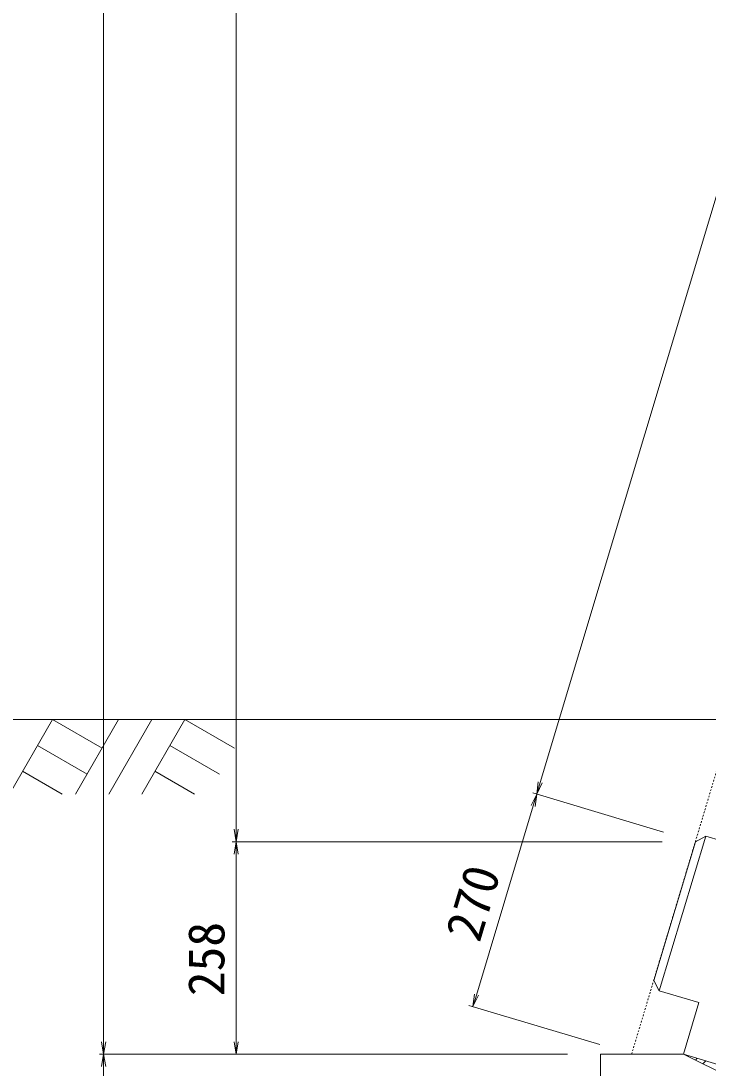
# Model space of a CAD drawing. Units: millimetres on the paper. Extents: x 0 to 841, y 0 to 594.
# Drawn here: x 88.6 to 130, y 319.3 to 382.6 of the extents above; entities that cross this region are included whole.
import ezdxf
from ezdxf.enums import TextEntityAlignment as Align

# ---------------------------------------------------------------- set-up
doc = ezdxf.new("R2010")
doc.units = ezdxf.units.MM
doc.linetypes.add('USER1', pattern=[0.1125, 0.0625, -0.05])
for name, color, linetype, lineweight in [('D-BGD（現況）', 6, 'Continuous', 18), ('D-STR-DIM（寸法）', 7, 'Continuous', 18), ('D-STR-STRn（構造物）', 7, 'Continuous', 18), ('D-STR（構造物外形線）', 1, 'Continuous', 18)]:
    doc.layers.add(name, color=color, linetype=linetype, lineweight=lineweight)
doc.styles.add('ＭＳ ゴシック', font='')
doc.styles.get('ＭＳ ゴシック').set_extended_font_data('MS Gothic')

msp = doc.modelspace()

# ---------------------------------------------------------------- linework, layer by layer
at = {"layer": 'D-BGD（現況）'}
for p, q in [((131.488, 340.367), (75.488, 340.367)), ((90.465, 340.367), (87.867, 335.867)), ((90.465, 340.367), (93.462, 338.637)), ((94.461, 340.367), (91.863, 335.867)), ((96.459, 340.367), (93.861, 335.867)), ((98.457, 340.367), (95.859, 335.867)), ((98.457, 340.367), (101.454, 338.637)), ((89.565, 338.808), (92.562, 337.078)), ((97.557, 338.808), (100.554, 337.078)), ((88.665, 337.249), (91.059, 335.867)), ((96.657, 337.249), (99.051, 335.867))]:
    msp.add_line(p, q, dxfattribs=at)
at = {"layer": 'D-STR-DIM（寸法）'}
for p, q in [((119.726, 335.96), (162.77, 479.443)), ((93.557, 476.565), (93.557, 320.256)), ((101.557, 333.091), (101.557, 476.565)), ((119.697, 335.864), (119.793, 336.618)), ((127.359, 333.566), (119.457, 335.936)), ((127.359, 333.566), (119.458, 335.936)), ((120.033, 336.547), (119.697, 335.864)), ((119.697, 335.864), (119.726, 335.96)), ((115.875, 323.125), (119.668, 335.769)), ((119.362, 335.182), (119.697, 335.864)), ((119.697, 335.864), (119.601, 335.11)), ((119.697, 335.864), (119.668, 335.769)), ((101.557, 332.991), (101.432, 333.741)), ((101.682, 333.741), (101.557, 332.991)), ((127.275, 332.991), (101.307, 332.991)), ((127.275, 332.991), (101.307, 332.991)), ((101.432, 332.241), (101.557, 332.991)), ((101.557, 332.991), (101.557, 333.091)), ((101.557, 332.991), (101.557, 332.891)), ((101.557, 332.991), (101.682, 332.241)), ((101.557, 320.256), (101.557, 332.891)), ((115.846, 323.029), (115.942, 323.784)), ((116.182, 323.712), (115.846, 323.029)), ((123.509, 320.731), (115.607, 323.101)), ((115.846, 323.029), (115.875, 323.125)), ((93.557, 320.156), (93.432, 320.906)), ((93.682, 320.906), (93.557, 320.156)), ((101.557, 320.156), (101.432, 320.906)), ((101.682, 320.906), (101.557, 320.156)), ((121.557, 320.156), (93.307, 320.156)), ((121.557, 320.156), (93.307, 320.156)), ((93.432, 319.406), (93.557, 320.156)), ((93.557, 320.156), (93.557, 320.256)), ((93.557, 320.156), (93.557, 320.056)), ((93.557, 320.156), (93.682, 319.406)), ((121.557, 320.156), (101.307, 320.156)), ((101.557, 320.156), (101.557, 320.256)), ((93.557, 320.056), (93.557, 307.756))]:
    msp.add_line(p, q, dxfattribs=at)
at = {"layer": 'D-STR-STRn（構造物）', "linetype": 'USER1'}
msp.add_line((125.425, 320.156), (172.378, 476.666), dxfattribs=at)
at = {"layer": 'D-STR-STRn（構造物）'}
for p, q in [((128.828, 320.02), (128.87, 320.062)), ((129.277, 319.796), (129.388, 319.907)), ((129.726, 319.571), (129.906, 319.751))]:
    msp.add_line(p, q, dxfattribs=at)
at = {"layer": 'D-STR（構造物外形線）'}
for p, q in [((129.275, 332.991), (126.761, 324.61)), ((129.898, 333.326), (127.096, 323.987)), ((129.898, 333.326), (129.275, 332.991)), ((129.898, 333.326), (130.855, 333.039)), ((126.761, 324.61), (127.096, 323.987)), ((129.491, 323.269), (127.096, 323.987)), ((128.557, 320.156), (129.491, 323.269)), ((123.557, 320.156), (123.557, 307.656)), ((123.557, 320.156), (128.557, 320.156)), ((133.585, 318.648), (128.557, 320.156)), ((128.557, 320.156), (145.057, 311.906))]:
    msp.add_line(p, q, dxfattribs=at)

# ---------------------------------------------------------------- texts
at = {"layer": 'D-STR-DIM（寸法）', "style": 'ＭＳ ゴシック'}
for s, rotation, p in [('270', 73.301, (116.879, 326.646)), ('258', 90, (101.507, 323.657))]:
    msp.add_text(s, height=2.199, rotation=rotation, dxfattribs=at).set_placement(p, align=Align.BOTTOM_LEFT)

doc.saveas('drawing.dxf')
